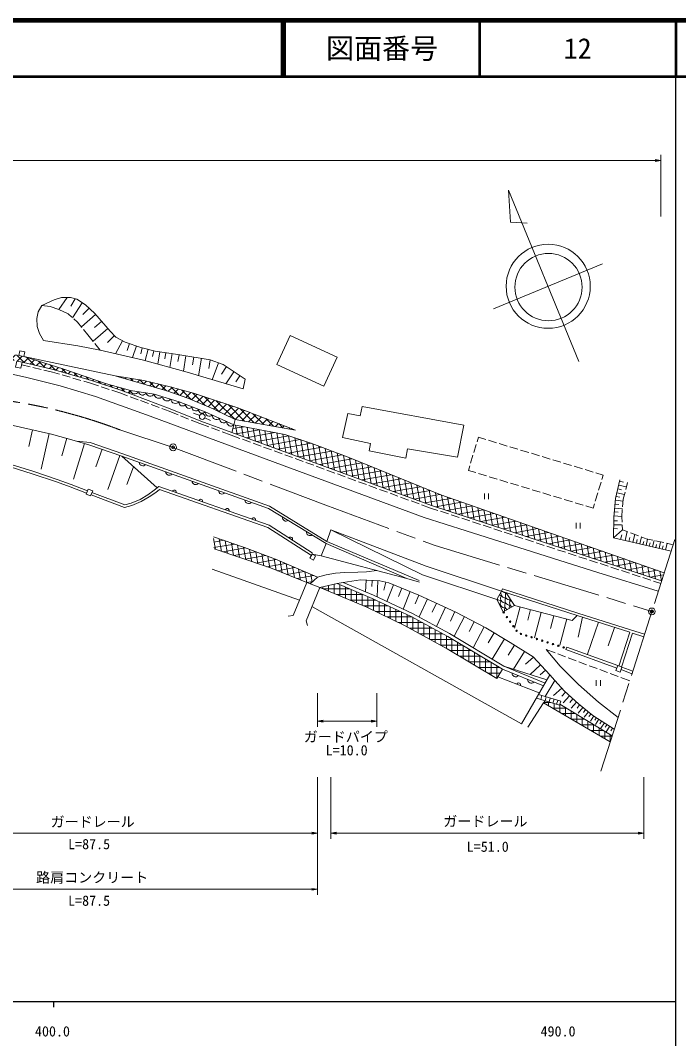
# Model space of a CAD drawing. Units: millimetres at full size, sheet at 1:1000; details may follow other scales. Extents: x 40000 to 680000, y 20000 to 380000.
# Drawn here: x 462122 to 579500, y 198357 to 380000 of the extents above; entities that cross this region are included whole.
import ezdxf
from ezdxf.enums import TextEntityAlignment as Align

# ---------------------------------------------------------------- set-up
doc = ezdxf.new("R2010")
doc.units = ezdxf.units.MM
doc.header["$LTSCALE"] = 1000
doc.header["$PDMODE"] = 32
doc.header["$PDSIZE"] = 500
doc.linetypes.add('CHAIN', pattern=[18.5, 12, -1.5, 3.5, -1.5])
for name, color, linetype, lineweight in [('M-BGD', 7, 'Continuous', 13), ('M-BMK', 2, 'CHAIN', 13), ('M-BMK-SRVR', 3, 'Continuous', 13), ('M-STR-HTXT', 7, 'Continuous', 13), ('M-STR-STRC', 7, 'Continuous', 13), ('M-TTL', 2, 'Continuous', 140), ('M-TTL-BAND', 7, 'Continuous', 25), ('M-TTL-LINE', 7, 'Continuous', 50)]:
    doc.layers.add(name, color=color, linetype=linetype, lineweight=lineweight)
doc.layers.add('M-OTRS', color=6, linetype='Continuous')
doc.layers.add('M-TTL-TXT', color=7, linetype='Continuous')
doc.styles.add('ＭＳ ゴシック', font='')
doc.styles.get('ＭＳ ゴシック').set_extended_font_data('MS Gothic')

# ---------------------------------------------------------------- blocks, each defined once
blk = doc.blocks.new('open_arrow')
at = {"color": 0, "linetype": 'Continuous', "lineweight": -2}
blk.add_lwpolyline([(7.5, 1.25), (0, 0), (7.5, -1.25)], dxfattribs=at)

msp = doc.modelspace()

# ---------------------------------------------------------------- hatches: boundary and pattern name
at = {"layer": 'M-BGD'}
h = msp.add_hatch(dxfattribs=at)
h.set_pattern_fill('USER', color=256, style=0, pattern_type=2)
h.set_pattern_definition([(45, (459218, 319705), (-707.107, 707.107), []), (315, (459218, 319705), (707.107, 707.107), [])])
h.paths.add_polyline_path([(459218, 319705), (461484, 319236), (462468, 319021), (467978, 317732), (474796, 315754), (480051, 314009), (481607, 313428), (481738, 313995), (477465, 315149), (469847, 317790), (462719, 320059), (461840, 320246), (457807, 320919), (455024, 321272), (452490, 321479), (450786, 321562), (449208, 321573), (447764, 321511), (446320, 321438), (442393, 320827), (446755, 320889), (450961, 320733), (455261, 320297)])
h = msp.add_hatch(dxfattribs=at)
h.set_pattern_fill('USER', color=256, style=0, pattern_type=2)
h.set_pattern_definition([(45, (500395, 308789), (-707.107, 707.107), []), (315, (500395, 308789), (707.107, 707.107), [])])
h.paths.add_polyline_path([(500395, 308789), (511175, 306920), (505630, 309054), (500894, 310877), (492964, 313478), (488602, 314694), (484131, 315737), (479002, 316583), (488213, 313930), (491983, 312606), (496500, 310674)])
h = msp.add_hatch(dxfattribs=at)
h.set_pattern_fill('USER', color=256, style=0, pattern_type=2)
h.set_pattern_definition([(10, (576463, 280028), (-173.648, 984.808), []), (100, (576463, 280028), (-984.808, -173.648), [])])
h.paths.add_polyline_path([(576463, 280028), (576923, 281472), (537092, 295340), (520602, 302063), (514106, 304540), (509307, 306113), (500194, 307858), (499857, 306490), (535427, 293473)])
h = msp.add_hatch(dxfattribs=at)
h.set_pattern_fill('USER', color=256, style=0, pattern_type=2)
h.set_pattern_definition([(10, (513177, 279718), (-173.65, 984.81), []), (100, (513177, 279718), (-984.81, -173.65), [])])
h.paths.add_polyline_path([(513177, 279718), (513785, 279489), (515109, 280660), (507600, 283877), (502085, 285980), (496547, 287897), (496656, 285723), (506704, 282312)])
h = msp.add_hatch(dxfattribs=at)
h.set_pattern_fill('USER', color=256, style=0, pattern_type=2)
h.set_pattern_definition([(0, (547080, 262572), (-0, 1000), []), (90, (547080, 262572), (-1000, 0), [])])
h.paths.add_polyline_path([(547080, 262572), (547285, 262915), (548085, 264254), (538341, 270096), (531798, 273671), (524834, 276896), (518583, 279539), (515537, 278830), (523923, 275330), (530758, 271965), (538224, 267899)])
h = msp.add_hatch(dxfattribs=at)
h.set_pattern_fill('USER', color=256, style=0, pattern_type=2)
h.set_pattern_definition([(0, (567321, 251327), (-0, 1000), []), (90, (567321, 251327), (-1000, 0), [])])
h.paths.add_polyline_path([(567321, 251327), (567653, 252370), (558323, 258008), (558271, 257838), (557741, 258001), (557065, 258208), (556402, 258411), (555682, 258632), (555413, 258242)])

# ---------------------------------------------------------------- linework, layer by layer
for p, q in [((467442, 328939), (465939, 329149)), ((468961, 328425), (467442, 328939)), ((470460, 330570), (468961, 328425)), ((471868, 330338), (471093, 329003)), ((473121, 329638), (471402, 326966)), ((470620, 327630), (468961, 328425)), ((471283, 327067), (470620, 327630)), ((475506, 327556), (472992, 325355)), ((474363, 328658), (473274, 327502)), ((472326, 326181), (471664, 326744)), ((473092, 325231), (472326, 326181)), ((476606, 326299), (475349, 325199)), ((474172, 323891), (473406, 324842)), ((475108, 322729), (474172, 323891)), ((477707, 325042), (475090, 322751)), ((478888, 323767), (477631, 322565)), ((476357, 321177), (475421, 322339)), ((480353, 322855), (479111, 320543)), ((481562, 322357), (481147, 321112)), ((482807, 321942), (482110, 319852)), ((483857, 321611), (483584, 320544)), ((462719, 320059), (479002, 316583)), ((484924, 321337), (484404, 319308)), ((485939, 321078), (485679, 320063)), ((486969, 320895), (486630, 318686)), ((488073, 320725), (487904, 319621)), ((489178, 320555), (488797, 318081)), ((490414, 320363), (490214, 319128)), ((491650, 320163), (491203, 317409)), ((493027, 319940), (492803, 318563)), ((494403, 319716), (493901, 316619)), ((495952, 319465), (495701, 317917)), ((497426, 318929), (496309, 315903)), ((498866, 318229), (497967, 316891)), ((500205, 317330), (498757, 315176)), ((501282, 316606), (500558, 315529)), ((481738, 313995), (481607, 313428)), ((493011, 309945), (494101, 309524)), ((495003, 309093), (496005, 308614)), ((464271, 306965), (463610, 304000)), ((467236, 306304), (465813, 299921)), ((470390, 305444), (469506, 302295)), ((543548, 304829), (543790, 305629)), ((543790, 305629), (545109, 305229)), ((473531, 304536), (471618, 298154)), ((474530, 304237), (472157, 304948)), ((476692, 303487), (475602, 300339)), ((542968, 302914), (543403, 304350)), ((545587, 305085), (547023, 304650)), ((547502, 304505), (548937, 304070)), ((549416, 303925), (550851, 303490)), ((551330, 303345), (552766, 302911)), ((479840, 302397), (477726, 296294)), ((480231, 302261), (486523, 296586)), ((542388, 301000), (542823, 302436)), ((553244, 302766), (554680, 302331)), ((555158, 302186), (556594, 301751)), ((557072, 301606), (558508, 301172)), ((482322, 300375), (481112, 297221)), ((542001, 299721), (542243, 300522)), ((543320, 299322), (542001, 299721)), ((558987, 301027), (560422, 300592)), ((560901, 300447), (562336, 300012)), ((562815, 299867), (564250, 299433)), ((545234, 298742), (543798, 299177)), ((547148, 298162), (545713, 298597)), ((549062, 297583), (547627, 298018)), ((564729, 299288), (566048, 298888)), ((566048, 298888), (565806, 298088)), ((550976, 297003), (549541, 297438)), ((552891, 296423), (551455, 296858)), ((554805, 295844), (553369, 296278)), ((565661, 297609), (565226, 296174)), ((568636, 296422), (569316, 296272)), ((568786, 297102), (570191, 296791)), ((568941, 297804), (569644, 297649)), ((570394, 297587), (570071, 296322)), ((544869, 295602), (544869, 294602)), ((545619, 294602), (545619, 295602)), ((556719, 295264), (555283, 295699)), ((558633, 294684), (557197, 295119)), ((560547, 294105), (559112, 294539)), ((565081, 295695), (564646, 294260)), ((568224, 294391), (569595, 294261)), ((568337, 295069), (569010, 294921)), ((568486, 295742), (569845, 295442)), ((569623, 294573), (569505, 293245)), ((569947, 295838), (569623, 294573)), ((562461, 293525), (561026, 293960)), ((564259, 292981), (562940, 293380)), ((564501, 293781), (564259, 292981)), ((568093, 293011), (569473, 292881)), ((568158, 293701), (568848, 293636)), ((569461, 292747), (569343, 291418)), ((567925, 290719), (568617, 290707)), ((567962, 291624), (569349, 291492)), ((568027, 292318), (568721, 292252)), ((569343, 291418), (569412, 290511)), ((561203, 290380), (561203, 289380)), ((561953, 289380), (561953, 290380)), ((567870, 287717), (569518, 289105)), ((567899, 289330), (568596, 289317)), ((567912, 290027), (569298, 290002)), ((569449, 290012), (569518, 289105)), ((569518, 289105), (570451, 288755)), ((569163, 287413), (569348, 288201)), ((569951, 287229), (570320, 288804)), ((570649, 287065), (570812, 287763)), ((570919, 288580), (572323, 288053)), ((571346, 286902), (571673, 288297)), ((571964, 286757), (572109, 287375)), ((572582, 286612), (572871, 287847)), ((572792, 287877), (573724, 287528)), ((573144, 286480), (573276, 287043)), ((573707, 286348), (573970, 287473)), ((573724, 287528), (574899, 287268)), ((574846, 286081), (575114, 287221)), ((575387, 287160), (576852, 286837)), ((574276, 286215), (574410, 286785)), ((575424, 285946), (575559, 286523)), ((576001, 285810), (576272, 286965)), ((576586, 285673), (576723, 286258)), ((577171, 285536), (577446, 286706)), ((577340, 286729), (578515, 286470)), ((514155, 284796), (514163, 285002)), ((496332, 282092), (511882, 276544)), ((523778, 280126), (523683, 278034)), ((524824, 280079), (524777, 279033)), ((525870, 280032), (525739, 277138)), ((527289, 279765), (526957, 278355)), ((531032, 280442), (533275, 279765)), ((528657, 279301), (527463, 276340)), ((530137, 278704), (529541, 277223)), ((531618, 278107), (530364, 274996)), ((548069, 278601), (547931, 278173)), ((533173, 277480), (532546, 275925)), ((534698, 276782), (533226, 273575)), ((514117, 275420), (551468, 254536)), ((536301, 276045), (535565, 274442)), ((537905, 275309), (536330, 271879)), ((539620, 274522), (538833, 272806)), ((551228, 275370), (550253, 271602)), ((553112, 274882), (552624, 272998)), ((554996, 274395), (553819, 269849)), ((541296, 273653), (539450, 270131)), ((543057, 272730), (542134, 270969)), ((557268, 273807), (556680, 271534)), ((559541, 273219), (558328, 268527)), ((562352, 273526), (561591, 269977)), ((565209, 272621), (563274, 266928)), ((544818, 271807), (542866, 268082)), ((546632, 270744), (545551, 268940)), ((568067, 271715), (566954, 268453)), ((569322, 264636), (571270, 270697)), ((571270, 270697), (573277, 270026)), ((548436, 269663), (546268, 266043)), ((550237, 268564), (549117, 266776)), ((552025, 267444), (550032, 264262)), ((555876, 267753), (557473, 267157)), ((559398, 267745), (559551, 268168)), ((568637, 264890), (559551, 268168)), ((553603, 266433), (552223, 265160)), ((557942, 266982), (559347, 266458)), ((559816, 266283), (561221, 265759)), ((561690, 265584), (563095, 265060)), ((548354, 264792), (556024, 262369)), ((554875, 265052), (553000, 263324)), ((555739, 264114), (554802, 263250)), ((563564, 264885), (564969, 264361)), ((565437, 264187), (566843, 263662)), ((567311, 263488), (568717, 262963)), ((569384, 264613), (571319, 263879)), ((547285, 262915), (554658, 260019)), ((556536, 263249), (551468, 254536)), ((557404, 262263), (555722, 259385)), ((556536, 263249), (557404, 262263)), ((564798, 262288), (564798, 261288)), ((565548, 261288), (565548, 262288)), ((569185, 262789), (570782, 262193)), ((554505, 259758), (558485, 258538)), ((558652, 260885), (557215, 259583)), ((559318, 260182), (558664, 259467)), ((554128, 259108), (558271, 257838)), ((554919, 258866), (555134, 259565)), ((555413, 258242), (555682, 258632)), ((555682, 258632), (555896, 259331)), ((556402, 258411), (556616, 259111)), ((557065, 258208), (557280, 258907)), ((557741, 258001), (557955, 258700)), ((558271, 257838), (558485, 258538)), ((567653, 252370), (558323, 258008)), ((560034, 259528), (558883, 258270)), ((560663, 258952), (560087, 258324)), ((561291, 258377), (560313, 257308)), ((561839, 257903), (561389, 257335)), ((562407, 257453), (561604, 256440)), ((562913, 257051), (562512, 256545)), ((563419, 256650), (562679, 255716)), ((563886, 256280), (563516, 255813)), ((564363, 255924), (563761, 254988)), ((564831, 255623), (564530, 255155)), ((565299, 255322), (564685, 254367)), ((565776, 255015), (565469, 254537)), ((566254, 254708), (565627, 253733)), ((566741, 254394), (566428, 253907)), ((567229, 254081), (566589, 253086)), ((567726, 253761), (567406, 253264))]:
    msp.add_line(p, q, dxfattribs=at)
for points in [[(476357, 321177), (484072, 319401), (491854, 317227), (501879, 314248), (502206, 315985), (498311, 318602), (495990, 319459), (490226, 320394), (486176, 321017), (483621, 321671), (480816, 322606), (479134, 323509), (478121, 324569), (475380, 327700), (473759, 329227), (472186, 330239), (471080, 330582), (469460, 330551), (468136, 330130), (465939, 329149), (465308, 328004), (465074, 326804), (465137, 325418), (465526, 324156), (466258, 322910), (472350, 321928)], [(507859, 318600), (516224, 314726), (518621, 319901), (510255, 323775)], [(461840, 320246), (462719, 320059), (462894, 320880), (462014, 321067)], [(461484, 319236), (462468, 319021), (462230, 317934), (461247, 318148)], [(523080, 311143), (541183, 307781), (540063, 302093), (531138, 303551), (530847, 301920), (524304, 303208), (524564, 304548), (519589, 305597), (520503, 309876), (522725, 309439)], [(473861, 295510), (474650, 295178), (475018, 296053), (474229, 296385)], [(514155, 284796), (514771, 284457), (514372, 283731), (513755, 284070)], [(568637, 264890), (569384, 264613), (569056, 263728), (568309, 264005)]]:
    msp.add_lwpolyline(points, close=True, dxfattribs=at)
for points in [[(481738, 313995), (477465, 315149), (469847, 317790), (462719, 320059)], [(442513, 318222), (447212, 318378), (450671, 318378), (453677, 318207), (457572, 317537), (463009, 316368), (469240, 314826), (475523, 312924), (485244, 309396), (509144, 300522), (534136, 291338), (541637, 288955), (556990, 284083), (565087, 281489), (575866, 278153)], [(462468, 319021), (467978, 317732), (474796, 315754), (480051, 314009), (488843, 310727), (494311, 308531), (499857, 306490), (535427, 293473), (576463, 280028)], [(479002, 316583), (488213, 313930), (491983, 312606), (496500, 310674), (500395, 308789), (500194, 307858)], [(500395, 308789), (511175, 306920), (505630, 309054), (500894, 310877), (492964, 313478), (488602, 314694), (484131, 315737), (479002, 316583)], [(481738, 313995), (485952, 313325), (490415, 311946), (495066, 310193), (500194, 307858)], [(460330, 307843), (467660, 306210), (472157, 304948), (474562, 304702)], [(499857, 306490), (500194, 307858), (509307, 306113), (514106, 304540), (520602, 302063), (537092, 295340), (576923, 281472)], [(474530, 304237), (480231, 302261), (506375, 292922), (516637, 286705)], [(459007, 300745), (464199, 299129), (468540, 297683), (471022, 296779), (473917, 295644)], [(578145, 285308), (567870, 287717), (567936, 291353), (568251, 294683), (568988, 298013)], [(474718, 295340), (480700, 293132), (482024, 293475), (483660, 294145), (485093, 295001), (486276, 295805), (486906, 296317), (506260, 289556), (514023, 284557)], [(533205, 280092), (516777, 287055), (517502, 289112), (533801, 281101), (547089, 276693), (547931, 278173), (534455, 282667), (517502, 289112)], [(513785, 279489), (515109, 280660), (507600, 283877), (502085, 285980), (496547, 287897)], [(496656, 285723), (506704, 282312), (513177, 279718), (515537, 278830), (518583, 279539)], [(514155, 284796), (515733, 284508), (516637, 286705)], [(515733, 284508), (531032, 280442), (516637, 286705)], [(515109, 280660), (516669, 281093), (518320, 281404), (520003, 281513), (522277, 281576), (523835, 281638), (525685, 281863)], [(518583, 279539), (519657, 279736), (522779, 280172), (526222, 280016), (527811, 279642), (533201, 277469), (539767, 274454), (545118, 271650), (549488, 269033), (553554, 266486), (556536, 263249)], [(513177, 279718), (510778, 273839), (509890, 273730)], [(515537, 278830), (513068, 272904), (513302, 272047)], [(515537, 278830), (523923, 275330), (530758, 271965), (538224, 267899), (547080, 262572), (548085, 264254)], [(518583, 279539), (524834, 276896), (531798, 273671), (538341, 270096), (548085, 264254), (555382, 261265)], [(570794, 270850), (561398, 273829), (547931, 278173)], [(548771, 277901), (550260, 275620), (548235, 274483), (547089, 276693)], [(550260, 275620), (560495, 272972), (561398, 273829)], [(568696, 255644), (565200, 258359), (561625, 261513), (558400, 264785), (555876, 267753)], [(568033, 253563), (564215, 256019), (561621, 258075), (559144, 260342), (557404, 262263)], [(552609, 253926), (555413, 258242), (567321, 251327)]]:
    msp.add_lwpolyline(points, dxfattribs=at)
for centre, radius in [((494552, 309308), 500), ((548306, 274381), 125), ((548880, 273562), 125), ((549454, 272743), 125), ((550028, 271924), 125), ((550602, 271105), 125), ((551373, 270555), 125), ((552326, 270253), 125), ((553279, 269951), 125), ((554233, 269649), 125), ((555186, 269347), 125), ((556139, 269045), 125), ((557093, 268743), 125), ((558046, 268441), 125), ((558999, 268139), 125)]:
    msp.add_circle(centre, radius, dxfattribs=at)
for centre, radius, start, end in [((482481, 314135), 756, 190.74683, 331.18829), ((483885, 313912), 756, 190.74683, 331.18829), ((485290, 313689), 756, 190.74683, 331.18829), ((486801, 313435), 856, 187.41604, 318.25207), ((488289, 312976), 856, 187.41604, 318.25207), ((489777, 312516), 856, 187.41604, 318.25207), ((491045, 311854), 636, 171.68769, 327.01103), ((492207, 311416), 636, 171.68769, 327.01103), ((493370, 310978), 636, 171.68769, 327.01103), ((494532, 310540), 636, 171.68769, 327.01103), ((495809, 310125), 746, 174.77686, 316.25127), ((497091, 309542), 746, 174.77686, 316.25127), ((498373, 308958), 746, 174.77686, 316.25127), ((499655, 308374), 746, 174.77686, 316.25127), ((483970, 301191), 650, 182.96135, 317.72162), ((488679, 299509), 650, 182.96135, 317.72162), ((489558, 295867), 350, 340.74431, 160.74431), ((493387, 297827), 650, 182.96135, 317.72162), ((498096, 296145), 650, 182.96135, 317.72162), ((494278, 294218), 350, 340.74431, 160.74431), ((502804, 294463), 650, 182.96135, 317.72162), ((498998, 292569), 350, 340.74431, 160.74431), ((503718, 290920), 350, 340.74431, 160.74431), ((509497, 291323), 650, 171.41056, 306.17083), ((513774, 288732), 650, 171.41056, 306.17083), ((510311, 287482), 350, 327.21987, 147.21987), ((548609, 277808), 812, 168.94643, 277.38014), ((548667, 278707), 812, 226.86586, 277.38014), ((547743, 277308), 812, 221.39249, 277.38014), ((547801, 278207), 812, 249.56721, 277.38014), ((548493, 276009), 812, 142.61986, 277.38014), ((548551, 276908), 812, 142.61986, 277.38014), ((549301, 275609), 812, 142.61986, 243.78135), ((549359, 276509), 812, 142.61986, 277.38014), ((549417, 277408), 812, 142.61986, 277.38014), ((549475, 278308), 812, 210, 216.24144), ((550167, 276109), 812, 142.61986, 244.80896), ((550225, 277009), 812, 187.01876, 239.22268), ((547685, 276408), 812, 268.06656, 277.38014), ((548435, 275109), 812, 142.61986, 152.4051), ((549243, 274710), 812, 142.61986, 187.94219), ((550109, 275210), 812, 142.61986, 188.84361), ((550975, 275710), 812, 176.01351, 189.73975), ((550440, 263560), 650, 180.34824, 315.10851), ((550972, 261467), 350, 338.55341, 158.55341), ((553217, 262423), 650, 180.34824, 315.10851)]:
    msp.add_arc(centre, radius, start, end, dxfattribs=at)
at = {"layer": 'M-BMK'}
for p, q in [((489350, 303833), (479847, 306966)), ((578811, 287397), (574726, 274574)), ((574726, 274574), (565647, 246074))]:
    msp.add_line(p, q, dxfattribs=at)
msp.add_lwpolyline([(489350, 303833), (516599, 293527), (536065, 286329), (574726, 274574)], dxfattribs=at)
msp.add_arc((446106, 218160), 95000, 69.19602, 115.50314, dxfattribs=at)
at = {"layer": 'M-BMK-SRVR'}
for p, q in [((561727, 319142), (549142, 349683)), ((549142, 349683), (549519, 344028)), ((549519, 344028), (552512, 343805)), ((546494, 328549), (565911, 336550))]:
    msp.add_line(p, q, dxfattribs=at)
for centre, radius in [((556242, 332566), 7501), ((556294, 332416), 6000), ((489350, 303833), 600), ((574726, 274574), 600)]:
    msp.add_circle(centre, radius, dxfattribs=at)
for p in [(489350, 303833), (574726, 274574)]:
    msp.add_point(p, dxfattribs=at)
at = {"layer": 'M-OTRS'}
msp.add_point((574726, 274574), dxfattribs=at)
at = {"layer": 'M-STR-HTXT'}
for p, q in [((320060, 355000), (576307, 355000)), ((576307, 345000), (576307, 356000)), ((515109, 260000), (515109, 254000)), ((525685, 260000), (525685, 254000)), ((515109, 255000), (525685, 255000)), ((515109, 245000), (515109, 224000)), ((517502, 245000), (517502, 234000)), ((573277, 245000), (573277, 234000)), ((433501, 235000), (515109, 235000)), ((517502, 235000), (573277, 235000)), ((433501, 225000), (515109, 225000))]:
    msp.add_line(p, q, dxfattribs=at)
at = {"layer": 'M-STR-STRC'}
for p, q in [((462354, 318535), (463885, 318176)), ((464372, 318062), (465833, 317721)), ((466320, 317607), (467851, 317248)), ((467851, 317248), (469089, 316889)), ((469569, 316750), (471009, 316332)), ((471490, 316193), (472930, 315775)), ((473410, 315635), (474648, 315276)), ((474648, 315276), (476080, 314801)), ((476555, 314643), (477978, 314171)), ((478453, 314013), (479885, 313537)), ((479885, 313537), (481229, 313036)), ((481697, 312861), (483103, 312336)), ((483571, 312161), (484976, 311637)), ((485445, 311462), (486850, 310937)), ((487318, 310763), (488662, 310261)), ((488662, 310261), (490237, 309628)), ((490701, 309442), (492093, 308883)), ((492557, 308696), (494131, 308064)), ((494131, 308064), (495735, 307474)), ((496204, 307301), (497612, 306783)), ((498081, 306610), (499685, 306020)), ((499685, 306020), (501275, 305439)), ((501744, 305267), (503153, 304751)), ((503622, 304579), (505031, 304064)), ((505500, 303892), (506909, 303377)), ((507379, 303205), (508787, 302689)), ((509257, 302517), (510665, 302002)), ((511135, 301830), (512544, 301315)), ((513013, 301143), (514422, 300627)), ((514891, 300455), (516300, 299940)), ((516770, 299768), (518178, 299253)), ((518648, 299081), (520056, 298565)), ((520526, 298393), (521935, 297878)), ((522404, 297706), (523813, 297191)), ((524282, 297019), (525691, 296503)), ((526160, 296331), (527569, 295816)), ((528039, 295644), (529447, 295129)), ((529917, 294957), (531325, 294441)), ((531795, 294269), (533204, 293754)), ((533673, 293582), (535263, 293000)), ((535263, 293000), (536542, 292581)), ((537017, 292426), (538442, 291959)), ((538918, 291803), (540343, 291336)), ((540818, 291180), (542244, 290713)), ((542719, 290558), (544144, 290091)), ((544619, 289935), (546045, 289468)), ((546520, 289312), (547945, 288845)), ((548420, 288689), (549846, 288222)), ((550321, 288067), (551746, 287600)), ((552222, 287444), (553647, 286977)), ((554122, 286821), (555548, 286354)), ((556023, 286199), (557448, 285732)), ((557923, 285576), (559349, 285109)), ((559824, 284953), (561249, 284486)), ((561725, 284330), (563150, 283863)), ((563625, 283708), (565051, 283241)), ((565526, 283085), (566951, 282618)), ((567426, 282462), (568852, 281995)), ((569327, 281840), (570752, 281372)), ((571227, 281217), (572653, 280750)), ((573128, 280594), (574553, 280127)), ((575029, 279971), (576307, 279552)), ((568846, 264789), (570794, 270850)), ((570930, 271279), (573436, 270500)), ((568484, 264466), (559398, 267745)), ((569225, 264192), (571182, 263449))]:
    msp.add_line(p, q, dxfattribs=at)
for points in [[(474562, 304702), (480381, 302686), (506569, 293331), (516777, 287055)], [(459140, 301174), (464337, 299557), (468688, 298108), (471182, 297200), (474081, 296063)], [(474874, 295762), (480724, 293603), (481882, 293903), (483458, 294548), (484851, 295381), (486007, 296166), (486817, 296825), (506459, 289963), (514163, 285002)], [(519657, 279736), (525077, 277445), (532068, 274207), (538639, 270617), (548354, 264792), (555687, 261789)], [(570930, 271279), (561536, 274257), (548069, 278601)]]:
    msp.add_lwpolyline(points, dxfattribs=at)
at = {"layer": 'M-TTL'}
msp.add_line((680000, 380000), (40000, 380000), dxfattribs=at)
at = {"layer": 'M-TTL-BAND'}
for p, q in [((579000, 20000), (579000, 370000)), ((40000, 205000), (579000, 205000)), ((468000, 205000), (468000, 204000))]:
    msp.add_line(p, q, dxfattribs=at)
at = {"layer": 'M-TTL-LINE'}
for p, q in [((508747, 380000), (508747, 370000)), ((509247, 380000), (509247, 370000)), ((543997, 380000), (543997, 370000)), ((579000, 380000), (579000, 370000)), ((40000, 370000), (680000, 370000))]:
    msp.add_line(p, q, dxfattribs=at)

# ---------------------------------------------------------------- block references
at = {"layer": 'M-STR-HTXT', "xscale": 133, "yscale": 133, "rotation": 180}
for p in [(576307, 355000), (525685, 255000), (515109, 235000), (573277, 235000), (515109, 225000)]:
    msp.add_blockref('open_arrow', p, dxfattribs=at)
at = {"layer": 'M-STR-HTXT', "xscale": 133, "yscale": 133}
for p in [(515109, 255000), (517502, 235000)]:
    msp.add_blockref('open_arrow', p, dxfattribs=at)

# ---------------------------------------------------------------- texts
at = {"layer": 'M-STR-HTXT', "style": 'ＭＳ ゴシック'}
for s, p in [('ガードパイプ', (520148, 252206)), ('ガードレール', (475010, 237044)), ('ガードレール', (545043, 237129)), ('路肩コンクリート', (474931, 227107))]:
    msp.add_text(s, height=1833, dxfattribs=at).set_placement(p, align=Align.MIDDLE_CENTER)
for s, p in [('L=10.0', (520306, 248342)), ('L=87.5', (474379, 231602)), ('L=51.0', (545464, 231136)), ('L=87.5', (474379, 221507))]:
    msp.add_text(s, height=1833, dxfattribs=at).set_placement(p, align=Align.BOTTOM_CENTER)
at = {"layer": 'M-TTL-BAND', "style": 'ＭＳ ゴシック'}
for s, p in [('400.0', (467844, 198195)), ('490.0', (558000, 198195))]:
    msp.add_text(s, height=1833, dxfattribs=at).set_placement(p, align=Align.BOTTOM_CENTER)
at = {"layer": 'M-TTL-TXT', "style": 'ＭＳ ゴシック'}
for s, p in [('図面番号', (526622, 375000)), ('12', (561497, 375000))]:
    msp.add_text(s, height=3666, dxfattribs=at).set_placement(p, align=Align.MIDDLE_CENTER)

doc.saveas('drawing.dxf')
